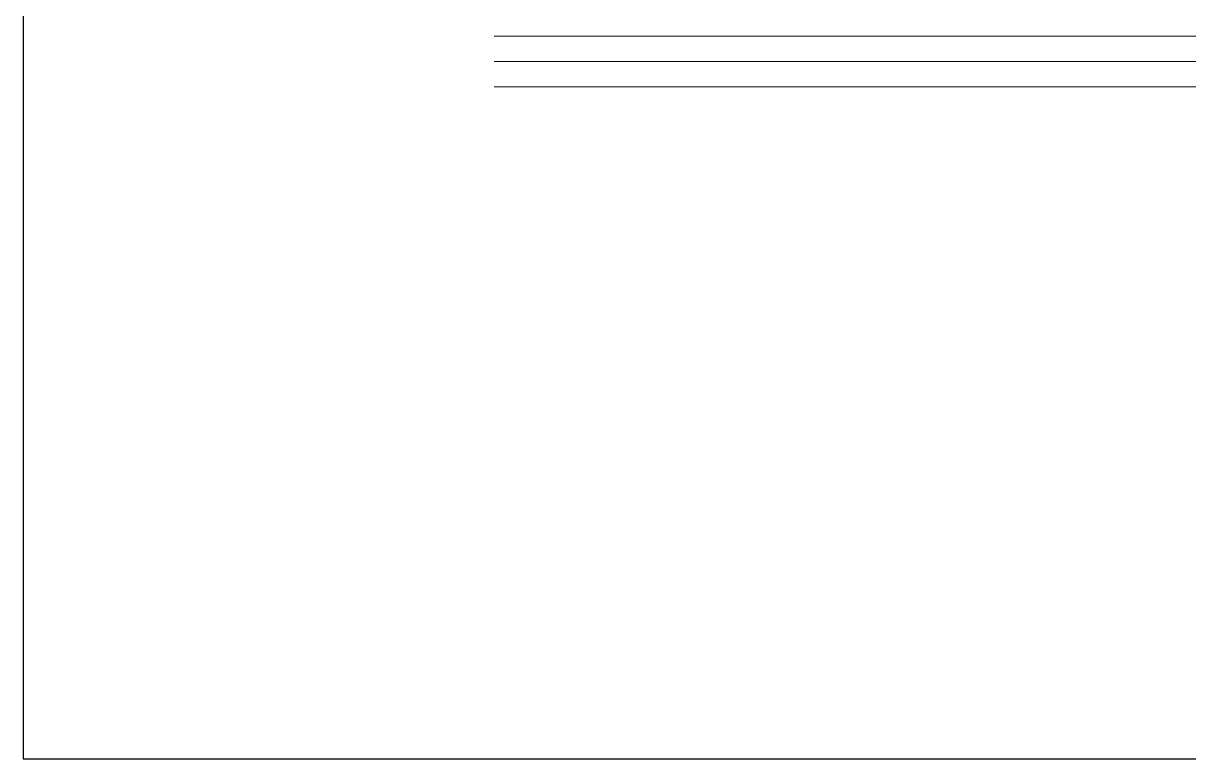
# Model space of a CAD drawing. Header units: millimetres. Extents: x -701 to 470890, y -446843 to -116129.
# Drawn here: x 202089 to 203923, y -224978 to -223821 of the extents above; entities that cross this region are included whole.
import ezdxf

# ---------------------------------------------------------------- set-up
doc = ezdxf.new("R2010")
doc.units = ezdxf.units.MM
doc.layers.get('Defpoints').update_dxf_attribs({"color": 250, "lineweight": 0})
doc.layers.add('SAST_Linija sastavnice', color=255, linetype='Continuous', plot=False)

msp = doc.modelspace()

# ---------------------------------------------------------------- linework, layer by layer
at = {"layer": 'Defpoints', "linetype": 'ByBlock', "ltscale": 5}
for points in [[(202829.9488475897, -223840.9630724365), (206059.6078822522, -223840.9630724365)], [(202829.9488475897, -223880.9630724365), (206059.6078822522, -223880.9630724365)], [(202829.9488475897, -223920.9630724365), (206059.6078822522, -223920.9630724365)]]:
    msp.add_lwpolyline(points, dxfattribs=at)
at = {"layer": 'SAST_Linija sastavnice'}
msp.add_lwpolyline([(202089.0185111179, -224977.7539858585), (207727.0185093297, -224977.7539858585), (207727.0185093297, -220877.7539858585), (202089.0185111179, -220877.7539858585)], close=True, dxfattribs=at)

doc.saveas('drawing.dxf')
